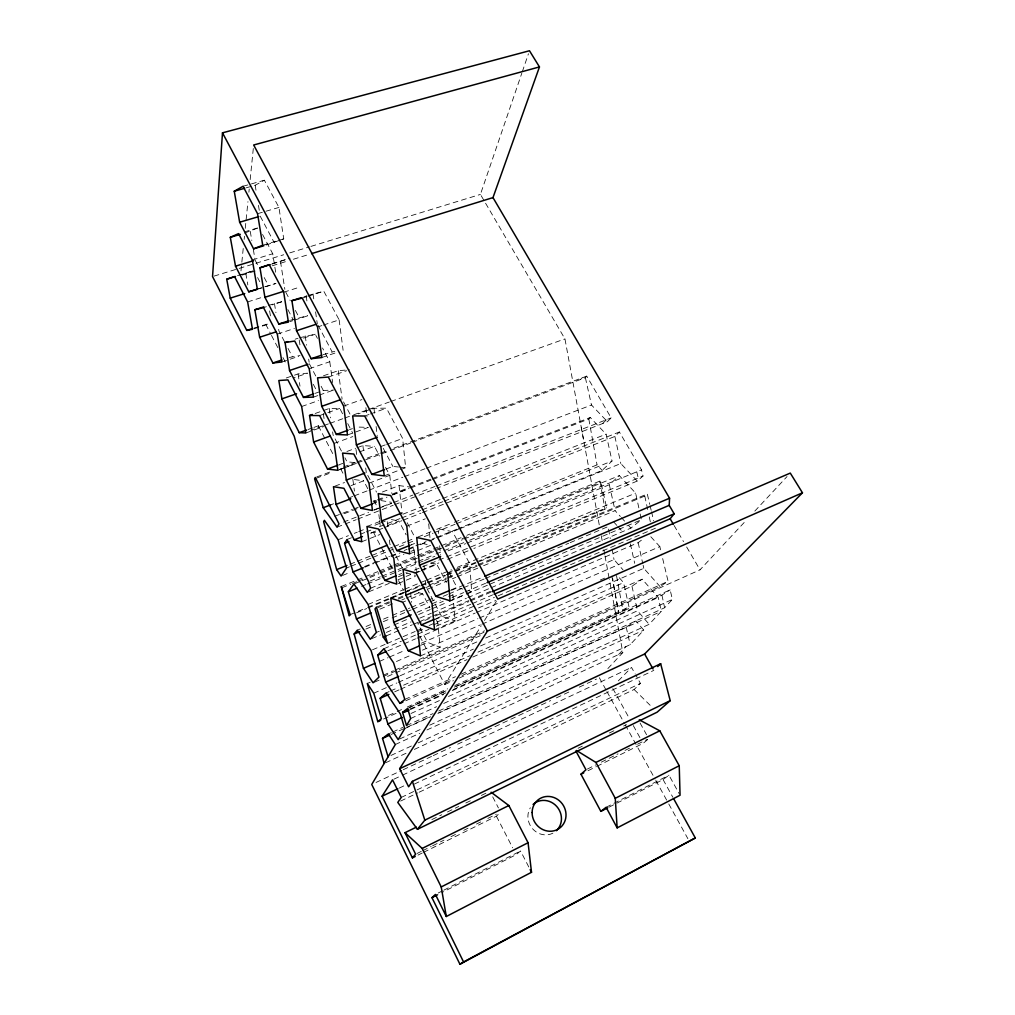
<?xml version="1.0" encoding="UTF-8"?>
<svg xmlns="http://www.w3.org/2000/svg" width="1015" height="1015" viewBox="0 0 1015 1015"><rect width="100%" height="100%" fill="white"/><g stroke="black" fill="none" stroke-linecap="round" stroke-linejoin="round"><path stroke-width="0.75" stroke-dasharray="5 3.75" d="M240.974 270.865L243.346 247.267M244.146 239.4L244.463 236.254M245.249 228.388L247.952 201.642M248.903 192.203L249.221 189.056M250.172 179.617L253.344 148.152M599.256 524.831L564.949 338.909L480.425 194.411L521.812 73.194M522.319 71.697L528.46 53.744M419.829 636.24L444.786 684.541L481.186 625.811M484.498 620.482L496.906 600.461M580.618 379.47L581.95 377.91M412.153 442.426L585.376 377.694L586.721 376.134L611.144 417.888L607.452 421.682L437.414 488.012M618.592 654.523L625.912 646.644M581.24 427.188L583.447 439.165M432.656 479.473L588.827 419.03L590.261 417.495L606.095 434.179L612.032 461.013L602.149 470.402L458.412 528.561M607.871 668.581L622.817 652.569L609.305 579.349M418.167 742.866L630.188 644.652L643.776 630.099L635.948 620.964L626.192 627.042L438.759 712.708M429.738 725.154L649.156 624.327L661.311 611.309L658.291 597.442L642.178 579.197L475.883 653.051M438.772 710.969L664.635 607.744L672.412 599.408L670.128 589.867L453.743 687.586M459.199 678.071L700.007 569.834L746.228 520.302M754.817 511.091L787.056 476.543M602.707 423.534L606.374 419.753M618.338 680.849L631.508 667.401L635.225 674.049M422.43 512.588L614.874 436.45L619.391 431.984L641.531 469.856L643.015 476.06L637.268 481.059L473.853 548.468M423.61 852.321L496.424 816.187L500.56 812.102M419.144 792.22L634.121 689.49L640.427 683.374L635.974 675.381M467.103 543.063L609.305 484.751L619.34 475.629L635.631 493.125L639.171 509.39M447.133 575.01L604.978 509.175L606.653 507.716L600.867 482.074L599.941 481.059L466.938 535.286M647.608 739.592L643.117 743.386L597.911 765.818M478.534 565.558L644.779 496.031L647.278 493.95L649.765 504.379M528.777 866.962L520.555 850.976L516.153 854.63L441.779 892.642M491.159 587.71L630.911 528.105L641.417 519.743L639.488 510.875M476.644 612.438L638.169 542.657L642.901 539.054M609.14 807.115L663.074 779.558L668.961 775.206L679.314 793.908M472.8 657.06L631.977 586.226L642.178 579.197M454.251 687.117L623.02 610.916L629.034 606.957L623.553 582.635L616.232 574.224M462.104 675.495L660.067 586.594L668.098 581.316L661.615 554.139M453.033 689.553L661.92 595.12L670.128 589.867M246.214 187.813L255.184 185.263L264.369 180.226L278.935 207.441L283.743 238.88L265.384 245.275M438.226 893.01L442.413 890.878M443.809 890.168L520.555 850.976M606.12 807.293L668.961 775.206M417.025 853.501L421.276 851.395M422.697 850.697L431.185 846.485M432.606 845.787L443.923 840.166M451.003 836.665L456.674 833.848M463.741 830.346L467.991 828.24M476.492 824.028L480.729 821.922M487.809 818.42L496.31 814.208M587.368 769.066L595.729 764.917M601.311 762.151L618.046 753.853M625.024 750.402L630.594 747.636M637.572 744.185L647.329 739.339M418.015 855.099L422.215 853.019M588.028 770.715L596.503 766.515M431.882 819.574L441.779 814.753M447.437 811.987L458.742 806.468M465.822 803.017L472.889 799.579M481.376 795.43L488.443 791.992M578.043 748.283L582.318 746.19M609.393 732.982L615.09 730.204M623.641 726.029L626.496 724.647M401.255 797.435L640.427 683.374M400.633 801.063L417.723 792.905M414.336 784.087L653.825 670.369M399.238 788.084L404.96 785.369M393.96 779.165L401.115 775.803M402.549 775.13L631.508 667.401M376.032 782.464L401.8 770.385M403.234 769.713L431.857 756.277M433.291 755.604L450.47 747.548M457.625 744.198L473.371 736.814M479.093 734.124L532.05 709.282M533.484 708.61L550.663 700.553M556.385 697.876L572.13 690.492M579.286 687.13L596.465 679.073M385.599 762.773L407.167 752.749M414.361 749.413L622.817 652.569M390.94 755.465L412.433 745.518M395.317 744.528L419.728 733.287M426.909 729.975L643.776 630.099M399.631 738.996L422.57 728.453M388.402 733.972L391.282 732.652M392.716 731.993L402.79 727.4M406.495 725.573L433.024 713.596M391.181 734.454L430.106 716.666M404.706 728.618L430.652 716.755M437.858 713.456L661.311 611.309M410.682 718.493L436.564 706.706M443.758 703.446L672.412 599.408M409.806 709.092L445.826 692.814M410.504 709.51L443.644 694.526M452.284 690.619L658.291 597.442M410.961 713.494L439.812 700.413M448.465 696.48L637.471 610.776L649.156 624.327M388.58 715.435L395.787 712.187M397.22 711.54L401.534 709.587M407.294 706.998L447.615 688.804M454.809 685.556L629.034 606.957M383.569 719.026L396.548 713.164M409.527 707.303L448.478 689.718M407.586 708.432L446.537 690.834M404.807 699.424L455.443 676.701M461.229 674.112L668.098 581.316M405.759 700.794L453.439 679.39M444.786 684.541L453.439 680.659M386.233 692.877L389.126 691.596M390.572 690.949L397.804 687.739M403.589 685.176L470.097 655.627M394.67 691.824L399.009 689.895M400.456 689.248L467.014 659.636M373.736 693.22L386.728 687.472M388.174 686.825L396.84 682.994M398.286 682.359L473.371 649.118M480.59 645.921L623.553 582.635M244.564 233.082L258.901 227.576M400.176 675.749L478.484 641.214M485.728 638.016L643.789 568.311L660.067 586.594M383.302 675.216L393.427 670.775M394.873 670.141L484.574 630.797M600.296 580.034L604.648 578.131M367.303 683.501L370.209 682.232M383.226 676.51L484.51 632.053M374.522 682.169L381.767 678.984M387.552 676.447L481.656 635.086M396.434 661.501L412.356 654.561M422.481 650.146L480.374 624.885M481.82 624.25L659.826 546.59L661.26 552.629M420.527 655.918L440.129 647.342L437.884 623.032L434.978 617.475M379.382 661.425L388.073 657.657M389.519 657.022L404.008 650.742M421.39 643.193L477.875 618.668M479.321 618.046L614.012 559.57L622.982 569.808M420.654 645.337L427.531 642.343L440.129 647.342M387.882 650.793L415.528 638.854M416.987 638.219L431.527 631.939M432.986 631.305L475.185 613.073M655.436 528.206L495.168 597.099M417.952 631.596L425.069 628.539M433.608 624.859L437.884 623.032M383.911 648.725L401.369 641.201M402.828 640.567L415.934 634.921M417.381 634.299L429.028 629.275M436.31 626.141L472.698 610.459M478.522 607.947L495.992 600.423M434.534 629.795L455.075 620.926L452.944 594.892L451.485 592.126M435.74 618.731L441.5 616.257L455.075 620.926M434.471 619.835L470.833 604.242M472.292 603.62L492.656 594.879M372.48 649.816L385.548 644.195M386.994 643.573L415.186 631.47M416.645 630.848L423.915 627.727M429.091 625.481L494.407 597.404M371.769 638.625L380.511 634.908M386.334 632.421L411.088 621.865M419.817 618.135L431.464 613.174M432.923 612.553L466.405 598.266M467.864 597.645L489.699 588.332M386.195 635.923L412.306 624.771M413.765 624.149L418.117 622.284M419.563 621.662L431.172 616.701M432.618 616.08L468.892 600.576M470.338 599.954L490.651 591.276M429.434 618.503L417.774 623.489L427.531 642.343M435.257 616.016L468.765 601.679M470.224 601.058L490.613 592.329M417.025 612.388L430.144 606.818M431.603 606.196L443.263 601.248M452.005 597.53L463.677 592.582M465.124 591.961L485.538 583.308M450.089 600.779L471.645 591.618L469.691 563.642L452.576 531.682L438.201 528.828L438.594 533.446M376.375 632.459L379.28 631.229M385.104 628.742L392.386 625.646M393.845 625.037L406.952 619.455M418.599 614.506L430.259 609.546M431.705 608.924L447.729 602.111M449.188 601.502L465.2 594.689M466.659 594.067L488.507 584.78M489.966 584.158L639.957 520.365M357.305 630.188L360.224 628.957M366.047 626.496L371.883 624.035M383.53 619.112L390.813 616.029M392.272 615.42L409.755 608.036M411.215 607.427L434.522 597.581M451.421 590.324L482.594 577.281M365.819 629.072L371.655 626.598M383.327 621.662L390.623 618.579M392.082 617.957L411.062 609.939M412.521 609.317L428.571 602.529M430.03 601.908L437.338 598.825M443.174 596.351L447.552 594.498M449.011 593.876L462.142 588.319M463.601 587.71L484.041 579.07M485.5 578.449L500.091 572.27M501.55 571.661L508.845 568.565M510.317 567.956L548.265 551.894M549.724 551.285L568.692 543.253M570.151 542.644L608.099 526.582L610.256 538.584M432.06 603.747L440.409 600.208M448.77 596.668L452.944 594.892M451.32 589.778L456.966 587.393L462.84 589.081M377.91 607.642L389.582 602.77M398.337 599.104L404.16 596.668M426.034 587.52L446.46 578.981M447.92 578.372L455.202 575.315M456.661 574.706L477.075 566.167M379.864 609.165L395.939 602.428M401.775 599.992L404.706 598.761M406.165 598.152L422.227 591.415M428.076 588.966L455.837 577.345M457.296 576.723L477.748 568.159M483.597 565.71L615.09 510.634L620.355 516.457M402.777 602.225L405.619 601.032M411.303 598.647L422.671 593.876L429.916 607.757M447.742 572.777L469.691 563.642M350.15 614.646L366.174 607.96M367.633 607.363L389.494 598.241M390.953 597.632L420.096 585.49M421.555 584.881L425.932 583.054M427.391 582.445L444.875 575.15M446.334 574.553L453.629 571.508M455.075 570.899L475.489 562.399M476.936 561.79L606.653 507.716M390.788 598.127L403.348 592.887M404.744 592.303L410.326 589.981L411.646 602.288M356.519 612.806L366.745 608.543M368.204 607.934L403.285 593.306M404.744 592.697L419.36 586.594M420.832 585.985L426.668 583.549M428.127 582.94L445.674 575.619M376.425 607.148L389.532 601.667M398.273 598.013L404.097 595.577M428.85 585.236L446.321 577.928M447.78 577.319L453.603 574.896M459.427 572.46L476.91 565.152M478.357 564.543L647.278 493.95M368.115 604.445L403.196 589.842M404.655 589.233L419.284 583.156M420.743 582.547L425.133 580.72M426.592 580.111L451.447 569.77M457.283 567.334L635.631 493.125M368.813 591.796L389.24 583.371M397.994 579.768L412.585 573.741M414.044 573.145L419.88 570.735M421.339 570.138L438.848 562.906M447.59 559.303L468.017 550.879M415.985 573.006L420.159 571.293M421.542 570.709L436.843 564.403L446.359 582.42M398.21 583.511L415.338 576.418M398.908 574.617L401.712 573.462M370.602 588.205L385.231 582.179M398.387 576.761L407.167 573.145M414.475 570.138L445.192 557.489M446.651 556.892L643.015 476.06M353.93 584.044L378.861 573.856M380.32 573.259L462.447 539.714M463.906 539.117L619.34 475.629M370.044 581.024L380.308 576.825M381.767 576.228L416.937 561.828M418.408 561.232L434.522 554.621M435.993 554.025L463.83 542.619M469.691 540.221L641.531 469.856M361.556 586.34L365.946 584.538M367.417 583.942L380.612 578.525M382.071 577.928L401.128 570.113M402.6 569.517L423.128 561.092M424.587 560.496L434.851 556.283M448.046 550.879L465.631 543.659M341.243 586.53L355.859 580.567M357.331 579.971L377.783 571.635M379.255 571.039L392.399 565.672M393.858 565.076L415.782 556.144M417.254 555.548L461.102 537.671M342.055 587.71L350.835 584.132M352.294 583.536L356.684 581.735M358.143 581.138L363.992 578.753M369.841 576.368L378.608 572.79M380.079 572.194L393.236 566.814M394.695 566.218L432.72 550.701M434.179 550.105L440.028 547.719M445.877 545.334L600.867 482.074M342.562 575.442L349.896 572.473M364.55 566.548L389.494 556.448M390.953 555.865L398.286 552.896M404.16 550.523L407.091 549.331M408.55 548.734L414.425 546.362M415.884 545.766L426.148 541.617M432.022 539.244L434.953 538.052M436.425 537.468L456.953 529.158M364.753 567.22L373.533 563.668M374.992 563.071L389.62 557.146M391.092 556.563L399.872 553.01M408.652 549.445L414.501 547.085M420.35 544.712L427.67 541.744M429.129 541.16L436.513 538.191M437.909 537.607L458.399 529.31M459.858 528.714L620.812 463.551L637.268 481.059M395.254 557.743L403.957 554.215M411.215 551.259L414.12 550.092L411.215 544.548M409.717 553.835L430.677 545.321L418.954 542.632M346.508 568.019L349.439 566.827M350.911 566.243L356.772 563.883M358.244 563.287L371.439 557.971M372.911 557.375L387.578 551.462M389.05 550.866L393.452 549.102M399.314 546.73L406.647 543.774M408.119 543.19L415.452 540.234M424.257 536.681L433.062 533.141M434.522 532.545L455.063 524.273M456.534 523.677L612.032 461.013M411.608 544.674L414.551 543.482M349.896 564.289L355.783 561.917M357.255 561.333L370.488 556.004M371.959 555.408L386.677 549.496M388.149 548.899L392.564 547.123M394.036 546.539L405.797 541.807M407.269 541.211L414.628 538.255M418.155 536.897L431.032 531.708M436.691 529.373L452.88 522.865M454.339 522.268L597.048 464.87L602.149 470.402M361.771 541.731L379.851 534.55M406.799 526.176L425.272 518.83M387.286 525.618L398.87 521.038L406.14 534.867M371.021 532.926L376.895 530.591M378.367 530.02L382.769 528.269M384.241 527.686L401.877 520.72M403.336 520.137L420.971 513.159M370.703 533.306L373.457 532.215L378.646 533.408M366.973 526.493L379.775 521.456M338.084 539.726L348.399 535.666M354.286 533.344L357.229 532.19M358.701 531.606L366.06 528.701M374.903 525.224L379.318 523.486M380.79 522.903L385.205 521.164M402.879 514.212L441.17 499.126M442.642 498.555L606.095 434.179M347.029 539.498L351.444 537.76M360.287 534.271L364.702 532.532M366.174 531.949L372.061 529.627M379.42 526.709L400.037 518.576M401.509 517.993L420.641 510.444M422.113 509.86L442.73 501.727M444.202 501.144L619.391 431.984M373.901 509.911L391.371 503.11M343.451 522.103L368.559 512.334M373.913 510.215L378.151 508.566L373.076 498.86M378.899 508.312L392.196 503.136M393.668 502.552L412.877 495.079M414.348 494.508L435.029 486.451M436.501 485.88L611.144 417.888M337.043 527.166L356.24 519.68M357.711 519.109L393.135 505.292M394.607 504.709L435.93 488.596M372.365 503.884L376.654 502.222M334.734 516.305L352.459 509.454M353.93 508.883L358.371 507.157M373.139 501.448L376.096 500.306M377.567 499.735L384.951 496.881M392.336 494.026L408.588 487.746M410.06 487.175L430.741 479.182M432.225 478.611L590.261 417.495M392.107 495.003L409.134 488.418M344.263 513.679L357.521 508.54M373.736 502.273L376.679 501.131M378.151 500.56L386.994 497.147M392.881 494.863L409.096 488.596M410.568 488.025L431.185 480.044M382.376 492.009L399.073 485.589L410.529 487.124M330.611 504.899L333.554 503.77M349.769 497.566L352.713 496.436M354.184 495.878L367.455 490.791M368.927 490.232L402.828 477.253M404.3 476.682L424.93 468.778M426.401 468.22L591.479 405.01L607.452 421.682M350.987 485.639L363.675 480.831L368.014 489.154M384.254 475.87L405.645 467.725L402.638 438.429L386.436 408.182L373.964 408.246L358.333 413.866M369.029 483.191L389.76 475.299L385.396 467.027M334.849 486.172L344.542 482.518M385.865 469.082L392.856 466.443L398.54 467.014M342.842 463.36L338.667 464.908L343.654 474.69M316.781 476.91L330.116 471.937M343.451 466.963L355.301 462.536M356.785 461.977L361.226 460.328M367.151 458.108L379.001 453.68M380.485 453.134L387.895 450.368M393.82 448.161L586.721 376.134M316.096 478.319L332.349 472.254M339.733 469.488L355.999 463.411M357.47 462.865L410.669 442.984M337.906 470.3L342.156 468.714M343.578 468.181L356.328 463.411M359.703 451.84L374.472 446.359L379.572 456.001M380.853 446.511L385.218 444.9M386.664 444.354L402.638 438.429M346.927 451.472L355.631 448.262M357.077 447.729L362.888 445.585L374.472 446.359M347.485 434.966L368.28 427.391L356.785 427.023M334.087 443.415L352.814 436.577M349.503 429.675L352.421 428.622M364.702 416.023L369.054 414.463M370.5 413.93L386.436 408.182M308.053 429.51L312.455 427.924M313.927 427.404L318.329 425.818L322.415 425.945L310.552 430.322M323.925 425.513L328.378 423.915M329.862 423.369L343.235 418.573M344.732 418.04L352.154 415.363M353.639 414.83L367.011 410.022M368.508 409.489L389.303 402.016M390.788 401.483L564.949 338.909M305.82 432.974L323.658 426.566M315.196 413.473L322.25 410.974M323.658 410.466L329.304 408.461L339.746 408.411L342.651 413.942M343.628 406.101L361.962 399.58M319.623 415.579L339.746 408.411M301.658 406.507L318.482 400.595M313.457 397.119L317.796 395.596M319.23 395.089L332.235 390.547M314.828 393.452L323.328 390.483L333.681 390.039M328.353 377.072L346.648 370.741M323.481 375.778L338.274 370.678L349.452 369.764M286.23 377.986L298.067 373.939L307.494 373.177L293.513 377.973M239.921 275.141L253.94 270.548M271.69 264.192L290.125 258.191M309.207 368.75L329.774 361.733L322.504 347.98M323.1 354.679L334.798 351.317M321.882 357.521L336.028 352.713M289.25 357.483L299.996 355.542M281.878 361.987L298.74 356.303M295.124 339.2L298.004 338.249M299.438 337.767L315.234 334.227L317.416 338.35M303.51 338.122L315.234 334.227M317.555 326.995L321.869 325.574M323.303 325.092L339.137 319.865L323.798 291.204L308.509 295.327M277.298 334.113L294.439 328.479M290.404 320.258L307.596 315.678M289.871 321.641L292.815 320.677M294.287 320.194L309.017 315.386M254.067 328.048L268.671 323.658M253.953 328.797L268.683 324.013M268.417 305.413L283.49 301.239L272.083 304.893M263.532 307.621L266.387 306.708M303.993 296.786L306.999 295.809M302.254 298.106L306.555 296.735M307.989 296.266L323.798 291.204M247.635 301.924L262.606 297.179M283.705 292.206L300.174 286.979M257.353 289.288L275.966 283.439L262.834 287.385M258.609 288.717L261.426 287.829M242.001 275.128L258.635 269.99M272.248 265.79L287.359 261.109M293.411 259.244L310.044 254.105M272.185 263.71L287.131 259.104M237.51 275.623L252.443 271.005M252.342 259.98L272.731 253.75L275.674 272.21M214.064 276.105L283.68 254.752M289.732 252.9L309.41 246.861M310.92 246.404L480.425 194.411M262.72 245.237L277.729 240.695M279.239 240.238L283.743 238.88M244.374 231.889L257.442 228.007M257.544 213.696L278.935 207.441M243.016 186.291L264.369 180.226M354.679 462.574L347.016 461.8L344.922 457.778M399.961 467.154L405.645 467.725M354.4 479.575L363.675 480.831M380.942 500.56L391.346 502.285M391.384 519.553L398.87 521.038M430.931 562.881L436.843 564.403M405.886 572.701L415.414 575.442M468.702 590.768L471.645 591.618M418.548 592.57L422.671 593.876M634.121 689.49L651.655 706.77M650.818 536.745L659.826 546.59M621.421 517.625L624.58 521.114M628.805 525.77L630.911 528.105M613.707 521.913L616.841 525.402M617.894 526.569L623.121 532.393M674.074 525.478L683.514 541.604M686.648 546.984L700.007 569.834M640.059 722.997L646.568 734.733M612.87 688.576L629.503 718.721M633.284 725.573L641.594 740.645M663.074 779.558L672.818 797.219M599.332 677.728L606.196 690.225M606.957 691.608L624.517 723.517M625.278 724.9L655.043 779.013M655.817 780.395L668.022 802.599M668.784 803.981L687.865 838.669M260.221 216.182L274.215 242.598M318.038 325.269L332.019 351.659M383.251 448.326L392.856 466.443M449.15 572.638L456.966 587.393M262.542 234.465L272.731 253.75M285.824 292.269L290.239 300.656M295.39 310.438L299.07 317.429M343.552 401.902L351.647 417.254M407.18 522.712L414.539 536.707M287.854 309.55L292.942 319.243M347.726 423.61L352.801 433.278M255.133 260.183L258.647 266.882M264.243 277.59L268.455 285.621M309.359 363.789L315.982 376.425M321.121 386.258L323.328 390.483M367.747 475.325L376.54 492.148M441.5 616.257L426.072 586.784L425.475 580.707M257.594 277.552L259.789 281.751M313.305 384.304L316.934 391.257M284.517 341.687L278.909 330.915L278.173 326.348M288.019 348.411L292.219 356.481M341.446 451.079L333.072 435.004L332.628 431.882M402.321 568.083L389.887 544.18L389.354 539.676M265.714 324.267L270.751 333.986M271.462 335.369L277.932 347.853M282.969 357.559L286.56 364.499M318.329 425.818L333.516 455.139M373.457 532.215L393.516 570.95M398.54 580.631L403.551 590.311M492.706 796.838L498.416 807.94M496.424 816.187L512.638 847.766M650.12 505.863L651.186 510.329M651.541 511.826L653.66 520.758M636.748 471.81L638.245 478.027M626.192 627.042L630.188 644.652M585.376 377.694L591.479 405.01M609.305 484.751L615.09 510.634M631.977 586.226L637.471 610.776M630.378 543.862L634.692 563.3M614.874 436.45L620.812 463.551M638.169 542.657L642.799 563.782M643.129 565.292L643.789 568.311M661.92 595.12L664.635 607.744M644.779 496.031L647.989 510.964M649.27 516.94L650.564 522.903M611.842 576.152L618.681 612.87L612.616 578.233M616.524 575.746L623.02 610.916M601.261 535.742L602.415 541.972M603.849 549.749L604.712 554.431M605.003 555.992L609.025 577.789M588.827 419.03L597.048 464.87M599.941 481.059L604.978 509.175M612.134 549.077L614.012 559.57M245.795 273.327L247.825 284.949M250.261 231.382L251.809 240.479M253.344 249.576L254.879 258.673M269.609 310.92L270.624 316.985M255.184 185.263L256.44 192.99M258.457 205.36L259.713 213.087M274.443 303.498L275.94 312.633M280.495 261.477L284.847 289.326M298.067 373.939L299.983 386.144M299.184 339.898L300.136 346.077M305.198 335.851L306.581 345.163M308.674 359.132L309.131 362.241M306.187 295.987L307.279 303.46M323.328 413.6L324.229 419.817M313.039 293.881L313.889 299.882M315.589 311.871L317.302 323.874M329.304 408.461L330.636 417.837M329.774 361.733L332.654 382.592M338.274 370.678L342.093 399.111M352.852 479.372L354.438 491.146M339.137 319.865L343.108 350.315M355.999 449.467L356.772 455.43M362.888 445.585L363.827 453.071M365.705 468.029L366.275 472.521M365.882 407.675L366.986 416.772M378.874 514.554L379.42 519.046M379.61 520.543L380.511 528.016M373.964 408.246L374.675 414.336M376.108 426.516L377.174 435.663M387.248 521.659L387.946 527.66M389.76 475.299L391.803 493.455M399.073 485.589L401.851 511.408M414.12 550.092L416.302 571.293M423.991 565.52L424.435 570.075M428.685 523.829L429.967 537.645M439.673 545.766L440.485 555.015M552.896 833.175A17.598 16.405 56.6 0 1 532.609 828.798A17.598 16.405 56.6 0 1 530.337 807.75"/><path stroke-width="1.5" d="M494.115 594.257L670.141 518.767L674.176 513.793L669.215 505.343L669.57 498.213L492.986 197.608L539.46 66.927L529.475 50.75L222.488 132.838L212.541 276.575L294.198 436.196L384.152 763.445L371.744 784.481L459.935 964.25L695.3 837.971L673.567 798.577M384.152 763.445L395.317 744.528L388.402 733.972L382.528 738.4L388.073 756.797M344.58 543.38L347.029 539.498L368.585 581.633L370.602 588.205L367.354 592.405L353.042 571.965L344.58 543.38L348.982 541.642M415.211 856.495L412.407 857.878L382.097 796.204L392.539 779.837L401.255 797.435L397.791 802.421L417.419 829.306L657.136 712.175L670.205 700.667L660.664 663.734L412.407 781.347L408.626 786.79L399.631 768.723L487.378 631.152L802.459 492.795L790.279 473.091L497.731 599.116L253.661 145.005L539.46 66.927M348.361 591.758L353.93 584.044L368.115 604.445L376.375 632.459L370.323 639.247L356.493 618.96L348.361 591.758L357.153 588.154M417.419 829.306L424.828 820.158L670.205 700.667M354.134 634.007L357.305 630.188L371.021 650.437L378.963 677.119L373.076 682.803L363.459 668.339L354.134 634.007L359.97 631.546M412.407 857.878L415.617 854.199L405.01 832.681L416.328 827.162M377.694 655.195L383.911 648.725L393.541 662.77L404.807 699.424L399.973 703.395L385.675 682.143L377.694 655.195L386.423 651.427M399.631 768.723L644.626 654.003L802.459 492.795M657.733 666.576L660.664 663.734M459.935 964.25L463.576 961.966L431.959 897.653L435.435 894.443L446.308 916.507L531.517 872.304L528.066 842.729L508.832 805.529L491.12 792.246M380.194 698.269L386.233 692.877L400.418 714.078L404.706 728.618L398.197 739.643L387.882 723.961L380.194 698.269L388.872 694.4M607.757 807.826L600.842 811.353L580.961 774.229L585.972 769.763L575.911 751.011M377.796 721.64L381.386 718.683L373.736 693.22L367.303 683.501L377.796 721.64L380.676 720.333M402.612 712.352L407.586 708.432L410.682 718.493L406.495 725.573L402.612 712.352L408.373 709.751M600.842 811.353L606.12 807.293L617.158 827.872L680.05 795.24L679.238 765.741L659.788 730.813L639.26 719.813M234.249 191.226L243.016 186.291L257.544 213.696L262.72 245.237L253.598 248.84L239.642 222.222L234.249 191.226L244.716 188.244M463.576 961.966L695.3 837.971M431.959 897.653L437.579 894.786M446.308 916.507L441.221 886.945L528.066 842.729M617.158 827.872L615.255 798.323L679.238 765.741M405.01 832.681L422.164 848.426L508.832 805.529M576.482 750.466L595.894 762.43L659.788 730.813M580.961 774.229L583.79 772.821M382.097 796.204L397.817 788.756M382.528 738.4L389.735 735.114M404.744 712.124L409.058 710.17M387.882 723.961L402.308 717.427M230.304 237.32L238.563 233.615L252.342 259.98L257.353 289.288L248.777 291.8L235.505 266.184L230.304 237.32L240.289 234.351M399.973 703.395L402.866 702.101M385.675 682.143L398.717 676.383M363.459 668.339L375.043 663.315M408.271 650.716L420.527 655.918L417.952 631.596L402.777 602.225L390.788 598.127L393.693 622.284L408.271 650.716L419.271 645.933M421.339 624.91L434.534 629.795L432.06 603.747L415.985 573.006L403.082 569.352L405.949 595.196L421.339 624.91L434.306 619.353M383.302 637.166L387.565 643.345L376.425 607.148L375.004 608.86L383.302 637.166L386.195 635.923M492.072 591.707L674.176 513.793M393.693 622.284L411.189 614.862M486.997 582.686L669.215 505.343M484.866 576.203L669.57 498.213M435.816 596.325L450.089 600.779L447.742 572.777L430.665 540.551L416.721 537.468L419.512 565.215L435.816 596.325L449.911 590.375M356.493 618.96L371.097 612.844M405.949 595.196L424.638 587.38M419.512 565.215L440.611 556.55M384.888 580.377L396.776 584.107L393.795 558.339L378.582 529.056L366.973 526.493L370.285 552.033L384.888 580.377L396.104 575.771M353.042 571.965L363.281 567.816M396.928 550.599L409.717 553.835L406.799 526.176L390.686 495.548L378.202 493.62L381.5 521L396.928 550.599L410.149 545.271M370.285 552.033L387.083 545.296M336.663 569.618L341.091 576.038L346.508 568.019L338.084 539.726L324.394 520.302L323.645 521.659L336.663 569.618L346.952 565.469M354.235 539.828L361.771 541.731L358.371 516.267L343.933 488.317L333.466 486.705L336.041 504.379L354.235 539.828L362.469 536.567M381.5 521L402.016 512.93M360.934 508.312L372.442 510.469L369.029 483.191L353.791 454.022L342.575 453.083L346.305 480.07L360.934 508.312L372.365 503.884M336.041 504.379L350.797 498.733M323.239 507.728L337.043 527.166L339.023 523.829L315.31 477.469L314.612 478.877L323.239 507.728L330.611 504.899M371.871 474.386L384.254 475.87L380.853 446.511L364.702 416.023L352.662 415.909L356.405 444.9L371.871 474.386L384.457 469.615M346.305 480.07L364.842 473.066M312.366 414.475L309.55 415.478L313.635 442.058L327.541 469.057L337.284 465.428M356.405 444.9L377.352 437.186M313.635 442.058L330.294 436.006M336.384 434.445L347.485 434.966L343.628 406.101L328.353 377.072L317.568 377.821L321.73 406.317L336.384 434.445L348.043 430.208M299.247 432.669L305.82 432.974L301.658 406.507L287.917 379.889L278.833 380.524L281.904 398.857L299.247 432.669L306.593 430.03M321.73 406.317L340.634 399.631M281.904 398.857L296.545 393.769M287.93 341.586L285.063 342.537L289.554 370.526L303.485 397.411L313.407 393.947M226.726 279.227L234.528 276.537L247.635 301.924L252.481 329.279L246.797 330.421L230.227 298.131L226.726 279.227L235.531 276.499M259.967 267.808L269.191 264.636L283.705 292.206L288.4 322.123L278.846 324.026L264.902 297.268L259.967 267.808L270.231 264.636M289.554 370.526L307.951 364.271M300.973 297.75L291.914 300.656L296.532 330.712L311.212 358.714L321.615 355.187M263.9 306.86L254.854 309.753L259.637 337.246L272.895 362.989L281.815 359.982M296.532 330.712L315.817 324.369M259.637 337.246L275.953 331.892M278.846 324.026L288.958 320.727M246.797 330.421L252.621 328.517M264.902 297.268L283.642 291.33M230.227 298.131L244.742 293.576M248.777 291.8L257.201 289.161M311.554 253.648L492.986 197.608M235.505 266.184L253.623 260.639M253.598 248.84L263.913 245.719M239.642 222.222L258.749 216.614M254.854 309.753L263.532 307.621L277.298 334.113L281.878 361.987L272.895 362.989M291.914 300.656L302.254 298.106L317.555 326.995L321.882 357.521L311.212 358.714M285.063 342.537L294.718 341.04L309.207 368.75L313.457 397.119L303.485 397.411M309.55 415.478L319.623 415.579L334.087 443.415L337.906 470.3L327.541 469.057M670.141 518.767L673.288 524.146M644.626 654.003L653.064 668.999M595.894 762.43L615.255 798.323M222.488 132.838L487.378 631.152M530.147 869.639L531.517 872.304M422.164 848.426L441.221 886.945M412.407 781.347L424.828 820.158M533.078 804.438A17.598 16.405 56.6 0 1 556.74 806.456A17.598 16.405 56.6 0 1 556.41 830.701M350.15 614.646L349.211 615.864L341.243 586.53L350.15 614.646M532.114 812.508A17.788 16.57 56.2 0 0 557.387 829.547A17.788 16.57 56.2 0 0 557.704 799.465A17.788 16.57 56.2 0 0 532.114 812.508"/></g></svg>
